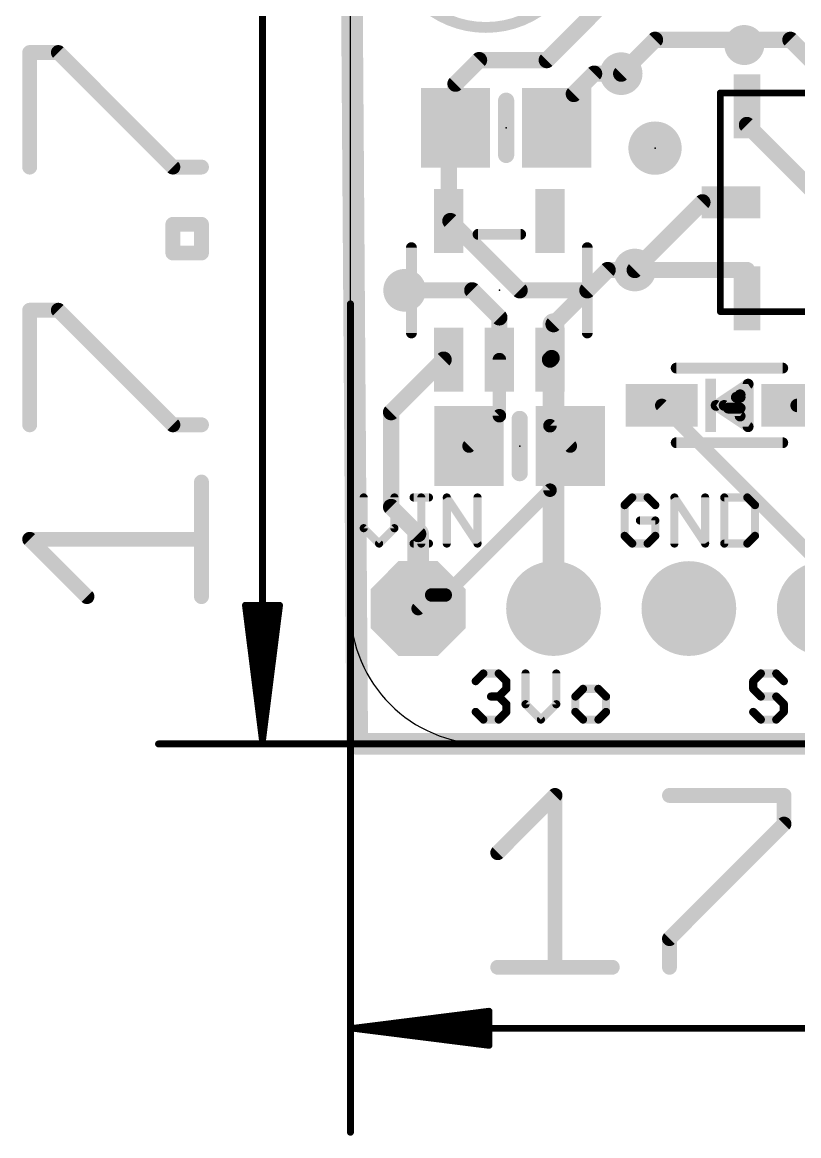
# Model space of a CAD drawing. Extents: x -6.2 to 31.5, y -7.3 to 25.4.
# Drawn here: x -6.16 to 8.41, y -7.35 to 13.54 of the extents above; entities that cross this region are included whole.
import ezdxf

# ---------------------------------------------------------------- set-up
doc = ezdxf.new("R2010")
doc.units = 0
for name, color, linetype in [('1', 12, 'CONTINUOUS'), ('16', 132, 'CONTINUOUS'), ('17', 110, 'CONTINUOUS'), ('18', 110, 'CONTINUOUS'), ('20', 53, 'CONTINUOUS'), ('21', 40, 'CONTINUOUS'), ('23', 40, 'CONTINUOUS'), ('47', 253, 'CONTINUOUS')]:
    doc.layers.add(name, color=color, linetype=linetype)

# ---------------------------------------------------------------- blocks, each defined once
blk = doc.blocks.new('RECT')
blk.add_solid([(-0.5, -0.5), (0.5, -0.5), (-0.5, 0.5), (0.5, 0.5)])
blk = doc.blocks.new('OCTAGONP')
at = {"const_width": 0.5}
blk.add_lwpolyline([(-0.25, -0.1036), (-0.25, 0.1036), (-0.1036, 0.25), (0.1036, 0.25), (0.25, 0.1036), (0.25, -0.1036), (0.1036, -0.25), (-0.1036, -0.25), (-0.25, -0.1036), (-0.25, 0.1036)], dxfattribs=at)
blk = doc.blocks.new('ROUNDP')
at = {"const_width": 0.5}
blk.add_lwpolyline([(0, -0.25, 1), (0, 0.25, 1), (0, -0.25)], format="xyb", dxfattribs=at)
blk = doc.blocks.new('PIE')
at = {"const_width": 0.5}
blk.add_lwpolyline([(0, -0.25, 1), (0, 0.25, 1), (0, -0.25)], format="xyb", dxfattribs=at)
blk = doc.blocks.new('ROUNDV')
at = {"const_width": 0.5}
blk.add_lwpolyline([(0, -0.25, 1), (0, 0.25, 1), (0, -0.25)], format="xyb", dxfattribs=at)

msp = doc.modelspace()

# ---------------------------------------------------------------- linework, layer by layer
at = {"layer": '1'}
for points, const_width in [([(4.953, 14.097), (3.683, 12.827)], 0.3048), ([(5.715, 13.208), (5.08, 12.573)], 0.3048), ([(8.255, 13.208), (5.715, 13.208)], 0.3048), ([(8.255, 13.208), (8.89, 12.573)], 0.3048), ([(2.413, 12.827), (1.971, 12.385)], 0.3048), ([(3.683, 12.827), (2.413, 12.827)], 0.3048), ([(1.971, 12.385), (1.971, 11.557)], 0.3048), ([(4.191, 12.192), (4.572, 12.573)], 0.3048), ([(4.572, 12.573), (5.08, 12.573)], 0.3048), ([(4.191, 11.557), (4.191, 12.192)], 0.3048), ([(1.971, 11.557), (1.971, 12.004)], 0.3048), ([(7.44, 11.96), (7.44, 11.61)], 0.3048), ([(1.971, 11.557), (1.844, 11.557)], 0.3048), ([(1.844, 11.557), (1.844, 9.8091)], 0.3048), ([(3.871, 11.557), (4.191, 11.557)], 0.3048), ([(7.44, 11.61), (8.89, 10.16)], 0.3048), ([(5.334, 8.89), (6.604, 10.16)], 0.3048), ([(6.604, 10.16), (7.14, 10.16)], 0.3048), ([(1.844, 9.8091), (1.8749, 9.8091)], 0.3048), ([(1.8749, 9.8091), (3.175, 8.509)], 0.3048), ([(4.445, 8.509), (4.826, 8.89)], 0.3048), ([(4.826, 8.89), (5.334, 8.89)], 0.3048), ([(7.44, 8.89), (5.334, 8.89)], 0.3048), ([(7.44, 8.36), (7.44, 8.89)], 0.3048), ([(2.286, 8.509), (1.016, 8.509)], 0.3048), ([(2.794, 8.001), (2.286, 8.509)], 0.3048), ([(3.175, 8.509), (4.445, 8.509)], 0.3048), ([(2.794, 7.2089), (2.794, 8.001)], 0.3048), ([(1.7479, 7.2089), (0.762, 6.223)], 0.3048), ([(1.844, 7.2089), (1.7479, 7.2089)], 0.3048), ([(2.794, 6.157), (2.794, 7.2089)], 0.254), ([(3.744, 7.2089), (3.7741, 7.239)], 0.3048), ([(3.744, 7.2089), (3.744, 5.969)], 0.254), ([(3.744, 7.2089), (3.744, 4.76)], 0.254), ([(5.842, 6.35), (8.89, 3.302)], 0.254), ([(9.972, 6.35), (8.382, 6.35)], 0.254), ([(0.762, 6.223), (0.762, 4.445)], 0.3048), ([(2.225, 5.588), (2.794, 6.157)], 0.254), ([(3.744, 5.969), (4.125, 5.588)], 0.254), ([(3.744, 4.76), (1.778, 2.794)], 0.254), ([(0.762, 4.445), (1.27, 3.937)], 0.3048), ([(1.27, 2.54), (1.27, 3.937)], 0.4064), ([(1.524, 2.794), (1.27, 2.54)], 0.254), ([(1.778, 2.794), (1.524, 2.794)], 0.254)]:
    msp.add_lwpolyline(points, dxfattribs=dict(at, const_width=const_width))
for points, const_width in [([(5.715, 13.2842, 1), (5.715, 13.1318)], 0.1524), ([(5.7689, 13.1541, 1), (5.6611, 13.2619)], 0.1524), ([(8.3089, 13.2619, 1), (8.2011, 13.1541)], 0.1524), ([(8.255, 13.1318, 1), (8.255, 13.2842)], 0.1524), ([(2.413, 12.9032, 1), (2.413, 12.7508)], 0.1524), ([(2.4669, 12.7731, 1), (2.3591, 12.8809)], 0.1524), ([(3.6291, 12.8809, 1), (3.7369, 12.7731)], 0.1524), ([(3.683, 12.7508, 1), (3.683, 12.9032)], 0.1524), ([(2.0472, 12.385, 1), (1.8948, 12.385)], 0.1524), ([(4.572, 12.6492, 1), (4.572, 12.4968)], 0.1524), ([(4.6259, 12.5191, 1), (4.5181, 12.6269)], 0.1524), ([(5.0261, 12.6269, 1), (5.1339, 12.5191)], 0.1524), ([(5.08, 12.4968, 1), (5.08, 12.6492)], 0.1524), ([(1.9171, 12.4389, 1), (2.0249, 12.3311)], 0.1524), ([(4.2672, 12.192, 1), (4.1148, 12.192)], 0.1524), ([(2.0472, 12.004, 1), (1.8948, 12.004)], 0.1524), ([(4.1371, 12.2459, 1), (4.2449, 12.1381)], 0.1524), ([(7.5162, 11.96, 1), (7.3638, 11.96)], 0.1524), ([(1.844, 11.6332, 1), (1.844, 11.4808)], 0.1524), ([(1.9202, 11.557, 1), (1.7678, 11.557)], 0.1524), ([(1.971, 11.4808, 1), (1.971, 11.6332)], 0.1524), ([(3.871, 11.6332, 1), (3.871, 11.4808)], 0.1524), ([(4.191, 11.4808, 1), (4.191, 11.6332)], 0.1524), ([(7.4939, 11.6639, 1), (7.3861, 11.5561)], 0.1524), ([(1.8948, 11.557, 1), (2.0472, 11.557)], 0.1524), ([(1.8948, 11.557, 1), (2.0472, 11.557)], 0.1524), ([(4.1148, 11.557, 1), (4.2672, 11.557)], 0.1524), ([(7.3638, 11.61, 1), (7.5162, 11.61)], 0.1524), ([(6.604, 10.2362, 1), (6.604, 10.0838)], 0.1524), ([(6.6579, 10.1061, 1), (6.5501, 10.2139)], 0.1524), ([(7.14, 10.0838, 1), (7.14, 10.2362)], 0.1524), ([(1.844, 9.8853, 1), (1.844, 9.7329)], 0.1524), ([(1.7678, 9.8091, 1), (1.9202, 9.8091)], 0.1524), ([(1.9288, 9.863, 1), (1.821, 9.7552)], 0.1524), ([(1.8749, 9.7329, 1), (1.8749, 9.8853)], 0.1524), ([(4.826, 8.9662, 1), (4.826, 8.8138)], 0.1524), ([(4.8799, 8.8361, 1), (4.7721, 8.9439)], 0.1524), ([(5.334, 8.9662, 1), (5.334, 8.8138)], 0.1524), ([(5.2801, 8.9439, 1), (5.3879, 8.8361)], 0.1524), ([(5.334, 8.8138, 1), (5.334, 8.9662)], 0.1524), ([(7.5162, 8.89, 1), (7.3638, 8.89)], 0.1524), ([(7.44, 8.8138, 1), (7.44, 8.9662)], 0.1524), ([(1.016, 8.5852, 1), (1.016, 8.4328)], 0.1524), ([(2.3399, 8.5629, 1), (2.2321, 8.4551)], 0.1524), ([(2.286, 8.4328, 1), (2.286, 8.5852)], 0.1524), ([(3.175, 8.5852, 1), (3.175, 8.4328)], 0.1524), ([(3.1211, 8.4551, 1), (3.2289, 8.5629)], 0.1524), ([(4.3911, 8.5629, 1), (4.4989, 8.4551)], 0.1524), ([(4.445, 8.4328, 1), (4.445, 8.5852)], 0.1524), ([(7.3638, 8.36, 1), (7.5162, 8.36)], 0.1524), ([(2.8702, 8.001, 1), (2.7178, 8.001)], 0.1524), ([(2.7401, 7.9471, 1), (2.8479, 8.0549)], 0.1524), ([(1.7479, 7.2851, 1), (1.7479, 7.1327)], 0.1524), ([(1.8018, 7.155, 1), (1.694, 7.2628)], 0.1524), ([(1.844, 7.1327, 1), (1.844, 7.2851)], 0.1524), ([(2.8575, 7.2089, 1), (2.7305, 7.2089)], 0.127), ([(3.6901, 7.2628, 1), (3.7979, 7.155)], 0.1524), ([(3.8075, 7.2089, 1), (3.6805, 7.2089)], 0.127), ([(3.8075, 7.2089, 1), (3.6805, 7.2089)], 0.127), ([(3.828, 7.1851, 1), (3.7202, 7.2929)], 0.1524), ([(2.7178, 7.2089, 1), (2.8702, 7.2089)], 0.1524), ([(5.8869, 6.3949, 1), (5.7971, 6.3051)], 0.127), ([(8.382, 6.4135, 1), (8.382, 6.2865)], 0.127), ([(0.8382, 6.223, 1), (0.6858, 6.223)], 0.1524), ([(0.7081, 6.2769, 1), (0.8159, 6.1691)], 0.1524), ([(2.8389, 6.1121, 1), (2.7491, 6.2019)], 0.127), ([(2.7305, 6.157, 1), (2.8575, 6.157)], 0.127), ([(3.7889, 6.0139, 1), (3.6991, 5.9241)], 0.127), ([(3.6805, 5.969, 1), (3.8075, 5.969)], 0.127), ([(2.1801, 5.6329, 1), (2.2699, 5.5431)], 0.127), ([(4.0801, 5.5431, 1), (4.1699, 5.6329)], 0.127), ([(3.6805, 4.76, 1), (3.8075, 4.76)], 0.127), ([(3.7889, 4.7151, 1), (3.6991, 4.8049)], 0.127), ([(0.8159, 4.4989, 1), (0.7081, 4.3911)], 0.1524), ([(0.6858, 4.445, 1), (0.8382, 4.445)], 0.1524), ([(1.3716, 3.937, 1), (1.1684, 3.937)], 0.2032), ([(1.2161, 3.8831, 1), (1.3239, 3.9909)], 0.1524), ([(1.524, 2.8575, 1), (1.524, 2.7305)], 0.127), ([(1.5689, 2.7491, 1), (1.4791, 2.8389)], 0.127), ([(1.7331, 2.8389, 1), (1.8229, 2.7491)], 0.127), ([(1.778, 2.7305, 1), (1.778, 2.8575)], 0.127), ([(1.1684, 2.54, 1), (1.3716, 2.54)], 0.2032), ([(1.2251, 2.5849, 1), (1.3149, 2.4951)], 0.127)]:
    msp.add_lwpolyline(points, format="xyb", dxfattribs=dict(at, const_width=const_width))
at = {"layer": '16'}
for points, const_width in [([(0.127, 0), (0, 17.78)], 0.4064), ([(3.81, 7.874), (4.826, 8.89)], 0.3048), ([(4.826, 8.89), (5.334, 8.89)], 0.3048), ([(3.81, 7.874), (3.81, 2.54)], 0.4064), ([(17.907, 0), (0.127, 0)], 0.4064)]:
    msp.add_lwpolyline(points, dxfattribs=dict(at, const_width=const_width))
for points, const_width in [([(4.826, 8.9662, 1), (4.826, 8.8138)], 0.1524), ([(4.8799, 8.8361, 1), (4.7721, 8.9439)], 0.1524), ([(5.334, 8.8138, 1), (5.334, 8.9662)], 0.1524), ([(3.9116, 7.874, 1), (3.7084, 7.874)], 0.2032), ([(3.7561, 7.9279, 1), (3.8639, 7.8201)], 0.1524), ([(3.7084, 2.54, 1), (3.9116, 2.54)], 0.2032), ([(0.127, 0.1016, 1), (0.127, -0.1016)], 0.2032), ([(0.0254, -0.0007, 1), (0.2286, 0.0007)], 0.2032)]:
    msp.add_lwpolyline(points, format="xyb", dxfattribs=dict(at, const_width=const_width))
at = {"layer": '20'}
for p, q in [((0, 2.54), (0, 15.24)), ((15.24, 0), (2.54, 0))]:
    msp.add_line(p, q, dxfattribs=at)
msp.add_arc((2.54, 2.54), 2.54, 180, 270, dxfattribs=at)
at = {"layer": '21'}
for points, const_width in [([(2.54, 13.44, 1), (2.54, 17.04, 1), (2.54, 13.44)], 0.2032), ([(7.39, 12.91, 1), (7.39, 13.31, 1), (7.39, 12.91)], 0.35), ([(2.9972, 12.065, 1), (2.8448, 12.065)], 0.1524), ([(6.9718, 12.21, 1), (6.9083, 12.21)], 0.0635), ([(6.94, 12.2418, 1), (6.94, 12.1783)], 0.0635), ([(2.8448, 11.049, 1), (2.9972, 11.049)], 0.1524), ([(2.394, 9.6098, 1), (2.394, 9.5082)], 0.1016), ([(3.194, 9.5082, 1), (3.194, 9.6098)], 0.1016), ([(1.1948, 9.309, 1), (1.0932, 9.309)], 0.1016), ([(4.4948, 9.309, 1), (4.3932, 9.309)], 0.1016), ([(6.94, 8.1418, 1), (6.94, 8.0783)], 0.0635), ([(6.9083, 8.11, 1), (6.9718, 8.11)], 0.0635), ([(1.0932, 7.709, 1), (1.1948, 7.709)], 0.1016), ([(4.3932, 7.709, 1), (4.4948, 7.709)], 0.1016), ([(6.112, 7.1008, 1), (6.112, 6.9992)], 0.1016), ([(8.112, 6.9992, 1), (8.112, 7.1008)], 0.1016), ([(7.5128, 6.75, 1), (7.4112, 6.75)], 0.1016), ([(7.4902, 6.7077, 1), (7.4338, 6.7923)], 0.1016), ([(7.2406, 6.5532, 1), (7.2406, 6.4516)], 0.1016), ([(7.3628, 6.55, 1), (7.2612, 6.55)], 0.1016), ([(7.3402, 6.5077, 1), (7.2838, 6.5923)], 0.1016), ([(7.312, 6.4516, 1), (7.312, 6.5532)], 0.1016), ([(6.8902, 6.3923, 1), (6.8338, 6.3077)], 0.1016), ([(6.8338, 6.3923, 1), (6.8902, 6.3077)], 0.1016), ([(7.0402, 6.3923, 1), (6.9838, 6.3077)], 0.1016), ([(6.9838, 6.3923, 1), (7.0402, 6.3077)], 0.1016), ([(7.0882, 6.35, 1), (7.0882, 6.2484)], 0.1016), ([(7.312, 6.2484, 1), (7.312, 6.35)], 0.1016), ([(3.2512, 6.096, 1), (3.0988, 6.096)], 0.1524), ([(7.2612, 6.15, 1), (7.3628, 6.15)], 0.1016), ([(7.2838, 6.1077, 1), (7.3402, 6.1923)], 0.1016), ([(7.4112, 5.95, 1), (7.5128, 5.95)], 0.1016), ([(7.4338, 5.9077, 1), (7.4902, 5.9923)], 0.1016), ([(6.112, 5.7008, 1), (6.112, 5.5992)], 0.1016), ([(8.112, 5.5992, 1), (8.112, 5.7008)], 0.1016), ([(3.0988, 5.08, 1), (3.2512, 5.08)], 0.1524), ([(0.2866, 4.6235, 1), (0.2104, 4.6235)], 0.0762), ([(0.8628, 4.6235, 1), (0.7866, 4.6235)], 0.0762), ([(1.184, 4.6616, 1), (1.184, 4.5854)], 0.0762), ([(1.3662, 4.6235, 1), (1.29, 4.6235)], 0.0762), ([(1.4721, 4.5854, 1), (1.4721, 4.6616)], 0.0762), ([(1.8394, 4.6447, 1), (1.776, 4.6024)], 0.0762), ([(1.8458, 4.6235, 1), (1.7696, 4.6235)], 0.0762), ([(2.422, 4.6235, 1), (2.3458, 4.6235)], 0.0762), ([(5.2877, 4.6616, 1), (5.2877, 4.5854)], 0.0762), ([(5.3146, 4.5966, 1), (5.2608, 4.6505)], 0.0762), ([(5.6028, 4.6505, 1), (5.5489, 4.5966)], 0.0762), ([(5.5758, 4.5854, 1), (5.5758, 4.6616)], 0.0762), ([(6.1109, 4.6447, 1), (6.0475, 4.6024)], 0.0762), ([(6.1173, 4.6235, 1), (6.0411, 4.6235)], 0.0762), ([(6.6935, 4.6235, 1), (6.6173, 4.6235)], 0.0762), ([(7.0528, 4.6235, 1), (6.9766, 4.6235)], 0.0762), ([(7.0147, 4.6616, 1), (7.0147, 4.5854)], 0.0762), ([(7.4738, 4.6505, 1), (7.4199, 4.5966)], 0.0762), ([(7.4469, 4.5854, 1), (7.4469, 4.6616)], 0.0762), ([(5.1817, 4.4795, 1), (5.1055, 4.4795)], 0.0762), ([(5.1167, 4.5064, 1), (5.1706, 4.4525)], 0.0762), ([(5.6929, 4.4525, 1), (5.7468, 4.5064)], 0.0762), ([(7.629, 4.4795, 1), (7.5528, 4.4795)], 0.0762), ([(7.564, 4.4525, 1), (7.6178, 4.5064)], 0.0762), ([(5.4318, 4.2295, 1), (5.4318, 4.1533)], 0.0762), ([(5.758, 4.1914, 1), (5.6818, 4.1914)], 0.0762), ([(5.7199, 4.1533, 1), (5.7199, 4.2295)], 0.0762), ([(0.2754, 4.0743, 1), (0.2215, 4.0204)], 0.0762), ([(0.2104, 4.0473, 1), (0.2866, 4.0473)], 0.0762), ([(0.7866, 4.0473, 1), (0.8628, 4.0473)], 0.0762), ([(0.8516, 4.0204, 1), (0.7978, 4.0743)], 0.0762), ([(5.1706, 3.9302, 1), (5.1167, 3.8763)], 0.0762), ([(5.7468, 3.8763, 1), (5.6929, 3.9302)], 0.0762), ([(7.6178, 3.8763, 1), (7.564, 3.9302)], 0.0762), ([(0.5097, 3.7861, 1), (0.5635, 3.7323)], 0.0762), ([(0.5097, 3.7323, 1), (0.5635, 3.7861)], 0.0762), ([(1.184, 3.7973, 1), (1.184, 3.7211)], 0.0762), ([(1.29, 3.7592, 1), (1.3662, 3.7592)], 0.0762), ([(1.4721, 3.7211, 1), (1.4721, 3.7973)], 0.0762), ([(1.7696, 3.7592, 1), (1.8458, 3.7592)], 0.0762), ([(2.3458, 3.7592, 1), (2.422, 3.7592)], 0.0762), ([(2.3522, 3.7381, 1), (2.4156, 3.7803)], 0.0762), ([(5.1055, 3.9033, 1), (5.1817, 3.9033)], 0.0762), ([(5.2877, 3.7973, 1), (5.2877, 3.7211)], 0.0762), ([(5.2608, 3.7323, 1), (5.3146, 3.7861)], 0.0762), ([(5.5489, 3.7861, 1), (5.6028, 3.7323)], 0.0762), ([(5.5758, 3.7211, 1), (5.5758, 3.7973)], 0.0762), ([(5.6818, 3.9033, 1), (5.758, 3.9033)], 0.0762), ([(6.0411, 3.7592, 1), (6.1173, 3.7592)], 0.0762), ([(6.6173, 3.7592, 1), (6.6935, 3.7592)], 0.0762), ([(6.6237, 3.7381, 1), (6.6871, 3.7803)], 0.0762), ([(7.0147, 3.7973, 1), (7.0147, 3.7211)], 0.0762), ([(6.9766, 3.7592, 1), (7.0528, 3.7592)], 0.0762), ([(7.4199, 3.7861, 1), (7.4738, 3.7323)], 0.0762), ([(7.4469, 3.7211, 1), (7.4469, 3.7973)], 0.0762), ([(7.5528, 3.9033, 1), (7.629, 3.9033)], 0.0762), ([(2.4937, 1.3596, 1), (2.4937, 1.2834)], 0.0762), ([(2.5206, 1.2946, 1), (2.4668, 1.3485)], 0.0762), ([(2.8088, 1.3485, 1), (2.7549, 1.2946)], 0.0762), ([(2.7818, 1.2834, 1), (2.7818, 1.3596)], 0.0762), ([(2.964, 1.1775, 1), (2.8878, 1.1775)], 0.0762), ([(3.3233, 1.3215, 1), (3.2471, 1.3215)], 0.0762), ([(3.8995, 1.3215, 1), (3.8233, 1.3215)], 0.0762), ([(7.5947, 1.1775, 1), (7.5185, 1.1775)], 0.0762), ([(7.7007, 1.3596, 1), (7.7007, 1.2834)], 0.0762), ([(7.7276, 1.2946, 1), (7.6738, 1.3485)], 0.0762), ([(8.0158, 1.3485, 1), (7.9619, 1.2946)], 0.0762), ([(7.9888, 1.2834, 1), (7.9888, 1.3596)], 0.0762), ([(2.3227, 1.2044, 1), (2.3766, 1.1505)], 0.0762), ([(2.8878, 1.0334, 1), (2.964, 1.0334)], 0.0762), ([(2.8989, 1.1505, 1), (2.9528, 1.2044)], 0.0762), ([(2.9528, 1.0065, 1), (2.8989, 1.0604)], 0.0762), ([(4.3647, 1.0715, 1), (4.3647, 0.9953)], 0.0762), ([(4.3917, 1.0065, 1), (4.3378, 1.0604)], 0.0762), ([(4.6798, 1.0604, 1), (4.6259, 1.0065)], 0.0762), ([(4.6528, 0.9953, 1), (4.6528, 1.0715)], 0.0762), ([(7.5297, 1.2044, 1), (7.5836, 1.1505)], 0.0762), ([(7.5836, 1.0604, 1), (7.5297, 1.0065)], 0.0762), ([(7.5185, 1.0334, 1), (7.5947, 1.0334)], 0.0762), ([(8.1059, 1.1505, 1), (8.1598, 1.2044)], 0.0762), ([(2.6378, 0.9275, 1), (2.6378, 0.8513)], 0.0762), ([(2.8088, 0.9163, 1), (2.7549, 0.8624)], 0.0762), ([(2.7549, 0.9163, 1), (2.8088, 0.8624)], 0.0762), ([(2.7818, 0.8513, 1), (2.7818, 0.9275)], 0.0762), ([(4.1937, 0.9163, 1), (4.2476, 0.8624)], 0.0762), ([(4.2588, 0.8894, 1), (4.1826, 0.8894)], 0.0762), ([(4.835, 0.8894, 1), (4.7588, 0.8894)], 0.0762), ([(4.77, 0.8624, 1), (4.8238, 0.9163)], 0.0762), ([(7.7007, 0.9275, 1), (7.7007, 0.8513)], 0.0762), ([(7.6738, 0.8624, 1), (7.7276, 0.9163)], 0.0762), ([(8.0158, 0.9163, 1), (7.9619, 0.8624)], 0.0762), ([(7.9888, 0.8513, 1), (7.9888, 0.9275)], 0.0762), ([(2.3766, 0.6282, 1), (2.3227, 0.5743)], 0.0762), ([(2.964, 0.7453, 1), (2.8878, 0.7453)], 0.0762), ([(2.8878, 0.6013, 1), (2.964, 0.6013)], 0.0762), ([(2.8989, 0.7184, 1), (2.9528, 0.7723)], 0.0762), ([(2.9528, 0.5743, 1), (2.8989, 0.6282)], 0.0762), ([(3.3121, 0.7723, 1), (3.2582, 0.7184)], 0.0762), ([(3.2471, 0.7453, 1), (3.3233, 0.7453)], 0.0762), ([(3.8233, 0.7453, 1), (3.8995, 0.7453)], 0.0762), ([(3.8883, 0.7184, 1), (3.8344, 0.7723)], 0.0762), ([(4.2476, 0.6282, 1), (4.1937, 0.5743)], 0.0762), ([(4.1826, 0.6013, 1), (4.2588, 0.6013)], 0.0762), ([(4.7588, 0.6013, 1), (4.835, 0.6013)], 0.0762), ([(4.8238, 0.5743, 1), (4.77, 0.6282)], 0.0762), ([(7.5836, 0.6282, 1), (7.5297, 0.5743)], 0.0762), ([(8.171, 0.7453, 1), (8.0948, 0.7453)], 0.0762), ([(8.0948, 0.6013, 1), (8.171, 0.6013)], 0.0762), ([(8.1059, 0.7184, 1), (8.1598, 0.7723)], 0.0762), ([(8.1598, 0.5743, 1), (8.1059, 0.6282)], 0.0762), ([(2.4937, 0.4953, 1), (2.4937, 0.4191)], 0.0762), ([(2.4668, 0.4303, 1), (2.5206, 0.4841)], 0.0762), ([(2.7549, 0.4841, 1), (2.8088, 0.4303)], 0.0762), ([(2.7818, 0.4191, 1), (2.7818, 0.4953)], 0.0762), ([(3.5463, 0.4841, 1), (3.6002, 0.4303)], 0.0762), ([(3.5463, 0.4303, 1), (3.6002, 0.4841)], 0.0762), ([(4.3647, 0.4953, 1), (4.3647, 0.4191)], 0.0762), ([(4.3378, 0.4303, 1), (4.3917, 0.4841)], 0.0762), ([(4.6259, 0.4841, 1), (4.6798, 0.4303)], 0.0762), ([(4.6528, 0.4191, 1), (4.6528, 0.4953)], 0.0762), ([(7.7007, 0.4953, 1), (7.7007, 0.4191)], 0.0762), ([(7.6738, 0.4303, 1), (7.7276, 0.4841)], 0.0762), ([(7.9619, 0.4841, 1), (8.0158, 0.4303)], 0.0762), ([(7.9888, 0.4191, 1), (7.9888, 0.4953)], 0.0762)]:
    msp.add_lwpolyline(points, format="xyb", dxfattribs=dict(at, const_width=const_width))
for points, const_width in [([(2.921, 12.065), (2.921, 11.049)], 0.3048), ([(6.94, 8.11), (6.94, 12.21)], 0.127), ([(6.94, 12.21), (10.84, 12.21)], 0.127), ([(2.394, 9.559), (3.194, 9.559)], 0.2032), ([(1.144, 9.309), (1.144, 7.709)], 0.2032), ([(4.444, 9.309), (4.444, 7.709)], 0.2032), ([(10.84, 8.11), (6.94, 8.11)], 0.127), ([(6.112, 7.05), (8.112, 7.05)], 0.2032), ([(6.862, 6.35), (7.462, 6.75)], 0.2032), ([(7.462, 6.75), (7.462, 5.95)], 0.2032), ([(7.012, 6.35), (7.312, 6.55)], 0.2032), ([(7.2406, 6.5024), (7.312, 6.5024)], 0.2032), ([(7.312, 6.55), (7.312, 6.15)], 0.2032), ([(7.462, 5.95), (6.862, 6.35)], 0.2032), ([(7.312, 6.15), (7.012, 6.35)], 0.2032), ([(7.0882, 6.2992), (7.312, 6.2992)], 0.2032), ([(3.175, 5.08), (3.175, 6.096)], 0.3048), ([(8.112, 5.65), (6.112, 5.65)], 0.2032), ([(0.2485, 4.6235), (0.2485, 4.0473)], 0.1524), ([(0.8247, 4.0473), (0.8247, 4.6235)], 0.1524), ([(1.184, 4.6235), (1.4721, 4.6235)], 0.1524), ([(1.3281, 3.7592), (1.3281, 4.6235)], 0.1524), ([(1.8077, 3.7592), (1.8077, 4.6235)], 0.1524), ([(1.8077, 4.6235), (2.3839, 3.7592)], 0.1524), ([(2.3839, 3.7592), (2.3839, 4.6235)], 0.1524), ([(5.2877, 4.6235), (5.1436, 4.4795)], 0.1524), ([(5.5758, 4.6235), (5.2877, 4.6235)], 0.1524), ([(5.7199, 4.4795), (5.5758, 4.6235)], 0.1524), ([(6.0792, 3.7592), (6.0792, 4.6235)], 0.1524), ([(6.0792, 4.6235), (6.6554, 3.7592)], 0.1524), ([(6.6554, 3.7592), (6.6554, 4.6235)], 0.1524), ([(7.0147, 4.6235), (7.0147, 3.7592)], 0.1524), ([(7.4469, 4.6235), (7.0147, 4.6235)], 0.1524), ([(7.5909, 4.4795), (7.4469, 4.6235)], 0.1524), ([(5.1436, 4.4795), (5.1436, 3.9033)], 0.1524), ([(7.5909, 3.9033), (7.5909, 4.4795)], 0.1524), ([(5.7199, 4.1914), (5.4318, 4.1914)], 0.1524), ([(5.7199, 3.9033), (5.7199, 4.1914)], 0.1524), ([(0.2485, 4.0473), (0.5366, 3.7592)], 0.1524), ([(0.5366, 3.7592), (0.8247, 4.0473)], 0.1524), ([(5.1436, 3.9033), (5.2877, 3.7592)], 0.1524), ([(5.5758, 3.7592), (5.7199, 3.9033)], 0.1524), ([(7.4469, 3.7592), (7.5909, 3.9033)], 0.1524), ([(1.184, 3.7592), (1.4721, 3.7592)], 0.1524), ([(5.2877, 3.7592), (5.5758, 3.7592)], 0.1524), ([(7.0147, 3.7592), (7.4469, 3.7592)], 0.1524), ([(2.3496, 1.1775), (2.4937, 1.3215)], 0.1524), ([(2.4937, 1.3215), (2.7818, 1.3215)], 0.1524), ([(2.7818, 1.3215), (2.9259, 1.1775)], 0.1524), ([(2.9259, 1.1775), (2.9259, 1.0334)], 0.1524), ([(3.2852, 1.3215), (3.2852, 0.7453)], 0.1524), ([(3.8614, 0.7453), (3.8614, 1.3215)], 0.1524), ([(7.7007, 1.3215), (7.5566, 1.1775)], 0.1524), ([(7.5566, 1.1775), (7.5566, 1.0334)], 0.1524), ([(7.9888, 1.3215), (7.7007, 1.3215)], 0.1524), ([(8.1329, 1.1775), (7.9888, 1.3215)], 0.1524), ([(2.9259, 1.0334), (2.7818, 0.8894)], 0.1524), ([(4.3647, 1.0334), (4.2207, 0.8894)], 0.1524), ([(4.6528, 1.0334), (4.3647, 1.0334)], 0.1524), ([(4.7969, 0.8894), (4.6528, 1.0334)], 0.1524), ([(7.5566, 1.0334), (7.7007, 0.8894)], 0.1524), ([(2.7818, 0.8894), (2.6378, 0.8894)], 0.1524), ([(2.7818, 0.8894), (2.9259, 0.7453)], 0.1524), ([(4.2207, 0.8894), (4.2207, 0.6013)], 0.1524), ([(4.7969, 0.6013), (4.7969, 0.8894)], 0.1524), ([(7.7007, 0.8894), (7.9888, 0.8894)], 0.1524), ([(7.9888, 0.8894), (8.1329, 0.7453)], 0.1524), ([(2.4937, 0.4572), (2.3496, 0.6013)], 0.1524), ([(2.9259, 0.6013), (2.7818, 0.4572)], 0.1524), ([(2.9259, 0.7453), (2.9259, 0.6013)], 0.1524), ([(3.2852, 0.7453), (3.5733, 0.4572)], 0.1524), ([(3.5733, 0.4572), (3.8614, 0.7453)], 0.1524), ([(4.2207, 0.6013), (4.3647, 0.4572)], 0.1524), ([(4.6528, 0.4572), (4.7969, 0.6013)], 0.1524), ([(7.7007, 0.4572), (7.5566, 0.6013)], 0.1524), ([(8.1329, 0.6013), (7.9888, 0.4572)], 0.1524), ([(8.1329, 0.7453), (8.1329, 0.6013)], 0.1524), ([(2.7818, 0.4572), (2.4937, 0.4572)], 0.1524), ([(4.3647, 0.4572), (4.6528, 0.4572)], 0.1524), ([(7.9888, 0.4572), (7.7007, 0.4572)], 0.1524)]:
    msp.add_lwpolyline(points, dxfattribs=dict(at, const_width=const_width))
at = {"layer": '23'}
for p in [(2.921, 11.557), (5.715, 11.176), (2.794, 8.509), (7.112, 6.35), (3.175, 5.588)]:
    msp.add_point(p, dxfattribs=at)
at = {"layer": '47'}
for points, const_width in [([(-1.651, 17.715), (-1.651, 0.065)], 0.13), ([(-6.0191, 10.8206), (-6.0191, 12.9695)], 0.2794), ([(-6.0191, 12.9695), (-5.4818, 12.9695)], 0.2794), ([(-5.4818, 12.9695), (-3.3329, 10.8206)], 0.2794), ([(-3.3329, 10.8206), (-2.7957, 10.8206)], 0.2794), ([(-3.3329, 9.2092), (-3.3329, 9.7465)], 0.2794), ([(-3.3329, 9.7465), (-2.7957, 9.7465)], 0.2794), ([(-2.7957, 9.7465), (-2.7957, 9.2092)], 0.2794), ([(-2.7957, 9.2092), (-3.3329, 9.2092)], 0.2794), ([(-6.0191, 5.9865), (-6.0191, 8.1354)], 0.2794), ([(-6.0191, 8.1354), (-5.4818, 8.1354)], 0.2794), ([(-5.4818, 8.1354), (-3.3329, 5.9865)], 0.2794), ([(0, 8.255), (0, -7.284)], 0.13), ([(-3.3329, 5.9865), (-2.7957, 5.9865)], 0.2794), ([(-2.7957, 2.7637), (-2.7957, 4.9126)], 0.2794), ([(-4.9446, 2.7637), (-6.0191, 3.8382)], 0.2794), ([(-6.0191, 3.8382), (-2.7957, 3.8382)], 0.2794), ([(-1.651, 0.065), (-1.9702, 2.6)], 0.13), ([(-1.9702, 2.6), (-1.3318, 2.6)], 0.13), ([(-1.651, 0.065), (-1.911, 2.6)], 0.13), ([(-1.651, 0.065), (-1.781, 2.6)], 0.13), ([(-1.3318, 2.6), (-1.651, 0.065)], 0.13), ([(-1.521, 2.6), (-1.651, 0.065)], 0.13), ([(-1.391, 2.6), (-1.651, 0.065)], 0.13), ([(9.779, 0), (-3.601, 0)], 0.13), ([(2.7637, -2.0404), (3.8382, -0.9659)], 0.2794), ([(3.8382, -0.9659), (3.8382, -4.1893)], 0.2794), ([(5.9865, -0.9659), (8.1354, -0.9659)], 0.2794), ([(8.1354, -0.9659), (8.1354, -1.5032)], 0.2794), ([(8.1354, -1.5032), (5.9865, -3.6521)], 0.2794), ([(5.9865, -3.6521), (5.9865, -4.1893)], 0.2794), ([(2.7637, -4.1893), (4.9126, -4.1893)], 0.2794), ([(0.065, -5.334), (2.6, -5.0148)], 0.13), ([(0.065, -5.334), (2.6, -5.074)], 0.13), ([(2.6, -5.0148), (2.6, -5.6532)], 0.13), ([(0.065, -5.334), (2.6, -5.204)], 0.13), ([(0.065, -5.334), (17.715, -5.334)], 0.13), ([(2.6, -5.6532), (0.065, -5.334)], 0.13), ([(2.6, -5.464), (0.065, -5.334)], 0.13), ([(2.6, -5.594), (0.065, -5.334)], 0.13)]:
    msp.add_lwpolyline(points, dxfattribs=dict(at, const_width=const_width))
for points, const_width in [([(-6.0191, 13.0394, 1), (-6.0191, 12.8997)], 0.1397), ([(-5.9492, 12.9695, 1), (-6.0889, 12.9695)], 0.1397), ([(-5.4324, 13.0189, 1), (-5.5312, 12.9201)], 0.1397), ([(-5.4818, 12.8997, 1), (-5.4818, 13.0394)], 0.1397), ([(-6.0889, 10.8206, 1), (-5.9492, 10.8206)], 0.1397), ([(-3.3329, 10.8905, 1), (-3.3329, 10.7508)], 0.1397), ([(-3.3823, 10.7712, 1), (-3.2835, 10.87)], 0.1397), ([(-2.7957, 10.7508, 1), (-2.7957, 10.8905)], 0.1397), ([(-3.2631, 9.7465, 1), (-3.4028, 9.7465)], 0.1397), ([(-3.3329, 9.8163, 1), (-3.3329, 9.6766)], 0.1397), ([(-2.7258, 9.7465, 1), (-2.8656, 9.7465)], 0.1397), ([(-2.7957, 9.6766, 1), (-2.7957, 9.8163)], 0.1397), ([(-3.4028, 9.2092, 1), (-3.2631, 9.2092)], 0.1397), ([(-3.3329, 9.2791, 1), (-3.3329, 9.1394)], 0.1397), ([(-2.8656, 9.2092, 1), (-2.7258, 9.2092)], 0.1397), ([(-2.7957, 9.1394, 1), (-2.7957, 9.2791)], 0.1397), ([(-6.0191, 8.2052, 1), (-6.0191, 8.0655)], 0.1397), ([(-5.9492, 8.1354, 1), (-6.0889, 8.1354)], 0.1397), ([(-5.4324, 8.1848, 1), (-5.5312, 8.086)], 0.1397), ([(-5.4818, 8.0655, 1), (-5.4818, 8.2052)], 0.1397), ([(0.0325, 8.255, 1), (-0.0325, 8.255)], 0.065), ([(-3.3329, 6.0563, 1), (-3.3329, 5.9166)], 0.1397), ([(-3.3823, 5.9371, 1), (-3.2835, 6.0359)], 0.1397), ([(-2.7957, 5.9166, 1), (-2.7957, 6.0563)], 0.1397), ([(-6.0889, 5.9865, 1), (-5.9492, 5.9865)], 0.1397), ([(-2.7258, 4.9126, 1), (-2.8656, 4.9126)], 0.1397), ([(-6.0191, 3.908, 1), (-6.0191, 3.7683)], 0.1397), ([(-5.9697, 3.8876, 1), (-6.0684, 3.7888)], 0.1397), ([(-2.7957, 3.7683, 1), (-2.7957, 3.908)], 0.1397), ([(-4.994, 2.7143, 1), (-4.8952, 2.8131)], 0.1397), ([(-2.8656, 2.7637, 1), (-2.7258, 2.7637)], 0.1397), ([(-1.938, 2.6041, 1), (-2.0025, 2.5959)], 0.065), ([(-1.9702, 2.6325, 1), (-1.9702, 2.5675)], 0.065), ([(-1.8787, 2.6033, 1), (-1.9433, 2.5967)], 0.065), ([(-1.7485, 2.6017, 1), (-1.8135, 2.5983)], 0.065), ([(-1.4885, 2.5983, 1), (-1.5535, 2.6017)], 0.065), ([(-1.3587, 2.5967, 1), (-1.4233, 2.6033)], 0.065), ([(-1.2995, 2.5959, 1), (-1.364, 2.6041)], 0.065), ([(-1.3318, 2.5675, 1), (-1.3318, 2.6325)], 0.065), ([(-3.601, 0.0325, 1), (-3.601, -0.0325)], 0.065), ([(-1.6832, 0.0691, 1), (-1.6188, 0.0609)], 0.065), ([(-1.6833, 0.0683, 1), (-1.6187, 0.0617)], 0.065), ([(-1.6835, 0.0633, 1), (-1.6185, 0.0667)], 0.065), ([(-1.6835, 0.0667, 1), (-1.6185, 0.0633)], 0.065), ([(-1.6835, 0.065, 1), (-1.6185, 0.065)], 0.065), ([(-1.6833, 0.0617, 1), (-1.6187, 0.0683)], 0.065), ([(-1.6832, 0.0609, 1), (-1.6188, 0.0691)], 0.065), ([(3.908, -0.9659, 1), (3.7683, -0.9659)], 0.1397), ([(3.8876, -1.0153, 1), (3.7888, -0.9166)], 0.1397), ([(5.9865, -0.8961, 1), (5.9865, -1.0358)], 0.1397), ([(8.2052, -0.9659, 1), (8.0655, -0.9659)], 0.1397), ([(8.1354, -1.0358, 1), (8.1354, -0.8961)], 0.1397), ([(8.0655, -1.5032, 1), (8.2052, -1.5032)], 0.1397), ([(8.1848, -1.5526, 1), (8.086, -1.4538)], 0.1397), ([(2.7143, -1.991, 1), (2.8131, -2.0898)], 0.1397), ([(6.0563, -3.6521, 1), (5.9166, -3.6521)], 0.1397), ([(5.9371, -3.6027, 1), (6.0359, -3.7015)], 0.1397), ([(2.7637, -4.1195, 1), (2.7637, -4.2591)], 0.1397), ([(3.7683, -4.1893, 1), (3.908, -4.1893)], 0.1397), ([(4.9126, -4.2591, 1), (4.9126, -4.1195)], 0.1397), ([(5.9166, -4.1893, 1), (6.0563, -4.1893)], 0.1397), ([(2.6325, -5.0148, 1), (2.5675, -5.0148)], 0.065), ([(2.6041, -5.047, 1), (2.5959, -4.9825)], 0.065), ([(2.6033, -5.1063, 1), (2.5967, -5.0417)], 0.065), ([(2.6017, -5.2365, 1), (2.5983, -5.1715)], 0.065), ([(0.065, -5.3015, 1), (0.065, -5.3665)], 0.065), ([(0.0691, -5.3018, 1), (0.0609, -5.3662)], 0.065), ([(0.0633, -5.3015, 1), (0.0667, -5.3665)], 0.065), ([(0.0667, -5.3015, 1), (0.0633, -5.3665)], 0.065), ([(0.0683, -5.3017, 1), (0.0617, -5.3663)], 0.065), ([(0.0617, -5.3017, 1), (0.0683, -5.3663)], 0.065), ([(0.0609, -5.3018, 1), (0.0691, -5.3662)], 0.065), ([(2.5983, -5.4965, 1), (2.6017, -5.4315)], 0.065), ([(2.5675, -5.6532, 1), (2.6325, -5.6532)], 0.065), ([(2.5959, -5.6855, 1), (2.6041, -5.621)], 0.065), ([(2.5967, -5.6263, 1), (2.6033, -5.5617)], 0.065), ([(-0.0325, -7.284, 1), (0.0325, -7.284)], 0.065)]:
    msp.add_lwpolyline(points, format="xyb", dxfattribs=dict(at, const_width=const_width))

# ---------------------------------------------------------------- block references
at = {"layer": '1'}
for p, xscale, yscale, rotation in [((7.44, 11.96), 1.2, 0.5, 270), ((7.14, 10.16), 0.6, 1.1, 270), ((7.44, 8.36), 1.2, 0.5, 270), ((2.225, 5.588), 1.3, 1.5, 180), ((4.125, 5.588), 1.3, 1.5, 180)]:
    msp.add_blockref('RECT', p, dxfattribs=dict(at, xscale=xscale, yscale=yscale, rotation=rotation))
for p, xscale, yscale in [((1.971, 11.557), 1.3, 1.5), ((3.871, 11.557), 1.3, 1.5), ((1.844, 9.8091), 0.55, 1.2), ((3.744, 9.8091), 0.55, 1.2), ((1.844, 7.2089), 0.55, 1.2), ((2.794, 7.2089), 0.55, 1.2), ((3.744, 7.2089), 0.55, 1.2), ((5.842, 6.35), 1.35, 0.8), ((8.382, 6.35), 1.35, 0.8)]:
    msp.add_blockref('RECT', p, dxfattribs=dict(at, xscale=xscale, yscale=yscale))
msp.add_blockref('PIE', (5.715, 11.176), dxfattribs=at)
at = {"layer": '17', "xscale": 1.778, "yscale": 1.778, "rotation": 90}
for name, p in [('OCTAGONP', (1.27, 2.54)), ('OCTAGONP', (1.27, 2.54)), ('ROUNDP', (3.81, 2.54)), ('ROUNDP', (3.81, 2.54)), ('ROUNDP', (6.35, 2.54)), ('ROUNDP', (6.35, 2.54)), ('ROUNDP', (8.89, 2.54)), ('ROUNDP', (8.89, 2.54))]:
    msp.add_blockref(name, p, dxfattribs=at)
at = {"layer": '18', "xscale": 0.8001, "yscale": 0.8001}
for p in [(5.08, 12.573), (5.08, 12.573), (5.334, 8.89), (5.334, 8.89), (1.016, 8.509), (1.016, 8.509)]:
    msp.add_blockref('ROUNDV', p, dxfattribs=at)
at = {"layer": '21', "xscale": 0.2}
msp.add_blockref('RECT', (6.762, 6.35), dxfattribs=at)

doc.saveas('drawing.dxf')
